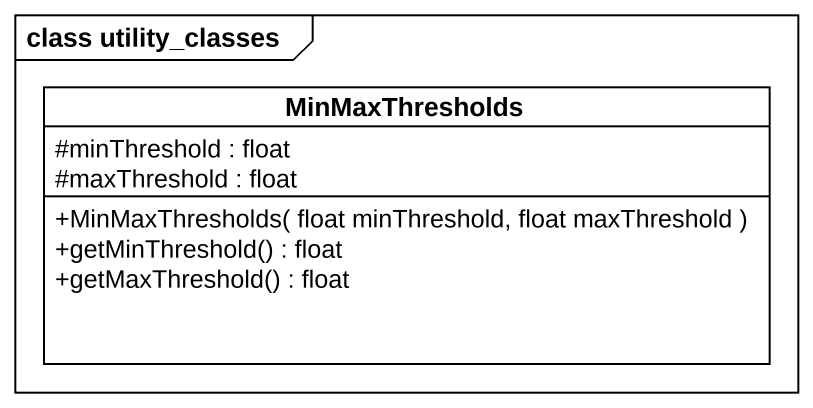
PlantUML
@startuml
mainframe class utility_classes
hide circle
hide empty members
skinparam classAttributeIconSize 0
class MinMaxThresholds {
  #minThreshold : float
  #maxThreshold : float
  +MinMaxThresholds( float minThreshold, float maxThreshold )
  +getMinThreshold() : float
  +getMaxThreshold() : float
}
@enduml
